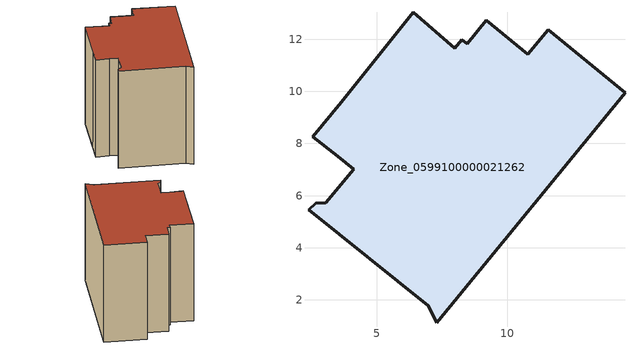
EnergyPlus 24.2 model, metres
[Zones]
Zone_0599100000021262
 floor ground (C_G): 6.97,1.78 2.38,5.47 2.66,5.71 3.03,5.72 4.11,7.02 3.49,7.52 2.54,8.26 3.64,9.58 6.39,13.03 7.98,11.65 8.26,11.99 8.46,11.82 9.2,12.72 10.79,11.42 11.57,12.35 14.51,9.95 7.29,1.13 z0
 wall outside (C_F): 7.29,1.13 14.51,9.95 11.57,12.35 10.79,11.42 9.2,12.72 8.46,11.82 8.26,11.99 7.98,11.65 6.39,13.03 3.64,9.58 2.54,8.26 3.49,7.52 4.11,7.02 3.03,5.72 2.66,5.71 2.38,5.47 6.97,1.78 7.29,1.13 z0:9.46
 roof outside (C_R): 6.97,1.78 7.29,1.13 14.51,9.95 11.57,12.35 10.79,11.42 9.2,12.72 8.46,11.82 8.26,11.99 7.98,11.65 6.39,13.03 3.64,9.58 2.54,8.26 3.49,7.52 4.11,7.02 3.03,5.72 2.66,5.71 2.38,5.47 z9.46
[BUILDING]
Pand.0599100000021262: North Axis=0; Terrain=City; Loads Convergence Tolerance Value=0.04; Temperature Convergence Tolerance Value=0.4; Solar Distribution=FullExterior; Maximum Number of Warmup Days=25; Minimum Number of Warmup Days=1
[Site:Location]
Rotterdam.The.Hague.AP_ZH_NLD Design_Conditions: Latitude=51.96; Longitude=4.45; Time Zone=1; Elevation=-4.5
[SITE:GROUNDTEMPERATURE:BUILDINGSURFACE]
18, 18, 18, 18, 18, 18, 18, 18, 18, 18, 18, 18
[MATERIAL] Thermal Absorptance=0.9; Solar Absorptance=0.7; Visible Absorptance=0.7
Name | Roughness | Thickness | Conductivity | Density | Specific Heat
G.TC.1946 | MediumSmooth | 0.15 | 1 | 540 | 1210
F.TC.1946 | Rough | 0.3 | 0.857143 | 1920 | 840
R.TC.1946 | MediumRough | 0.2 | 0.909091 | 1500 | 1000
[CONSTRUCTION]
C_G: G.TC.1946
C_F: F.TC.1946
C_R: R.TC.1946
[ZONE]
Zone_0599100000021262: Type=1; Multiplier=1; Ceiling Height=Autocalculate; Volume=Autocalculate; Floor Area=autocalculate; Part of Total Floor Area=Yes
[ZONEINFILTRATION:DESIGNFLOWRATE]
Infil_Zone_0599100000021262: Zone or ZoneList or Space or SpaceList=Zone_0599100000021262; Schedule=AlwaysOn; Design Flow Rate Calculation Method=Flow/Area; Flow Rate per Floor Area=0.003; Constant Term Coefficient=1; Temperature Term Coefficient=0; Velocity Term Coefficient=0; Velocity Squared Term Coefficient=0
[HVACTEMPLATE:ZONE:IDEALLOADSAIRSYSTEM]
Zone_0599100000021262: Maximum Heating Supply Air Temperature=50; Minimum Cooling Supply Air Temperature=13; Maximum Heating Supply Air Humidity Ratio=0.0156; Minimum Cooling Supply Air Humidity Ratio=0.0077; Heating Limit=NoLimit; Cooling Limit=NoLimit; Dehumidification Control Type=ConstantSensibleHeatRatio; Cooling Sensible Heat Ratio=0.7; Dehumidification Setpoint=60; Humidification Control Type=None; Humidification Setpoint=30; Outdoor Air Method=None; Outdoor Air Flow Rate per Person=0.00944; Outdoor Air Flow Rate per Zone Floor Area=0; Outdoor Air Flow Rate per Zone=0; Demand Controlled Ventilation Type=None; Outdoor Air Economizer Type=NoEconomizer; Heat Recovery Type=None; Sensible Heat Recovery Effectiveness=0.7; Latent Heat Recovery Effectiveness=0.65
[ZONECONTROL:THERMOSTAT]
ThermostatControl_Zone_0599100000021262: Zone or ZoneList=Zone_0599100000021262; Control Type Schedule=DualSetpointControlType; Control 1=Thermostat_Zone_0599100000021262; Temperature Difference Between Cutout And Setpoint=0
[THERMOSTATSETPOINT:DUALSETPOINT]
Thermostat_Zone_0599100000021262: Heating Setpoint Temperature Schedule=HeatingSetpoint_Zone_0599100000021262; Cooling Setpoint Temperature Schedule=CoolingSetpoint_Zone_0599100000021262
[SCHEDULE:COMPACT]
HeatingSetpoint_Zone_0599100000021262: Through: 12/31, For: AllDays, Until: 24:00, 21
CoolingSetpoint_Zone_0599100000021262: Through: 12/31, For: AllDays, Until: 24:00, 24
DualSetpointControlType: Through: 12/31, For: AllDays, Until: 24:00, 4
AlwaysOn: Through: 12/31, For: AllDays, Until: 24:00, 1
